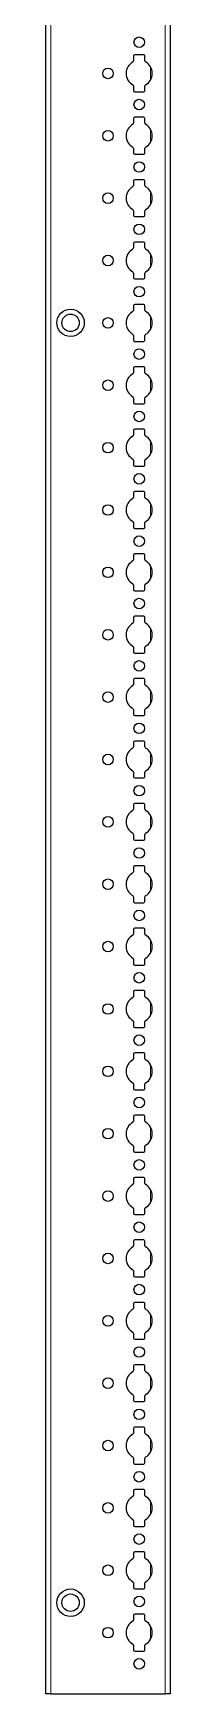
# Model space of a CAD drawing. Header units: millimetres. Extents: x -199 to 3608, y -2247 to 1507.
# Drawn here: x 2808 to 2858, y -852 to -186 of the extents above; entities that cross this region are included whole.
import ezdxf

# ---------------------------------------------------------------- set-up
doc = ezdxf.new("R2010")
doc.units = ezdxf.units.MM

msp = doc.modelspace()

# ---------------------------------------------------------------- linework, layer by layer
at = {"color": 7, "linetype": 'Continuous', "lineweight": 25}
for p, q in [((2808.39, -851.79), (2808.39, 247.21)), ((2858.09, 247.21), (2858.09, -851.79)), ((2843.44, -195.39), (2843.44, -197.27)), ((2847.54, -194.89), (2843.94, -194.89)), ((2848.04, -197.27), (2848.04, -195.39)), ((2843.44, -207.32), (2843.44, -209.19)), ((2843.94, -209.69), (2847.54, -209.69)), ((2848.04, -209.19), (2848.04, -207.32)), ((2843.44, -220.39), (2843.44, -222.27)), ((2847.54, -219.89), (2843.94, -219.89)), ((2848.04, -222.27), (2848.04, -220.39)), ((2843.44, -232.32), (2843.44, -234.19)), ((2848.04, -234.19), (2848.04, -232.32)), ((2843.94, -234.69), (2847.54, -234.69)), ((2843.44, -245.39), (2843.44, -247.27)), ((2847.54, -244.89), (2843.94, -244.89)), ((2848.04, -247.27), (2848.04, -245.39)), ((2843.44, -257.32), (2843.44, -259.19)), ((2848.04, -259.19), (2848.04, -257.32)), ((2843.94, -259.69), (2847.54, -259.69)), ((2843.44, -270.39), (2843.44, -272.27)), ((2847.54, -269.89), (2843.94, -269.89)), ((2848.04, -272.27), (2848.04, -270.39)), ((2843.44, -282.32), (2843.44, -284.19)), ((2843.94, -284.69), (2847.54, -284.69)), ((2848.04, -284.19), (2848.04, -282.32)), ((2843.44, -295.39), (2843.44, -297.27)), ((2847.54, -294.89), (2843.94, -294.89)), ((2848.04, -297.27), (2848.04, -295.39)), ((2843.44, -307.32), (2843.44, -309.19)), ((2843.94, -309.69), (2847.54, -309.69)), ((2848.04, -309.19), (2848.04, -307.32)), ((2843.44, -320.39), (2843.44, -322.27)), ((2847.54, -319.89), (2843.94, -319.89)), ((2848.04, -322.27), (2848.04, -320.39)), ((2843.44, -332.32), (2843.44, -334.19)), ((2848.04, -334.19), (2848.04, -332.32)), ((2843.94, -334.69), (2847.54, -334.69)), ((2843.44, -345.39), (2843.44, -347.27)), ((2847.54, -344.89), (2843.94, -344.89)), ((2848.04, -347.27), (2848.04, -345.39)), ((2843.44, -357.32), (2843.44, -359.19)), ((2848.04, -359.19), (2848.04, -357.32)), ((2843.94, -359.69), (2847.54, -359.69)), ((2843.44, -370.39), (2843.44, -372.27)), ((2847.54, -369.89), (2843.94, -369.89)), ((2848.04, -372.27), (2848.04, -370.39)), ((2843.44, -382.32), (2843.44, -384.19)), ((2843.94, -384.69), (2847.54, -384.69)), ((2848.04, -384.19), (2848.04, -382.32)), ((2843.44, -395.39), (2843.44, -397.27)), ((2847.54, -394.89), (2843.94, -394.89)), ((2848.04, -397.27), (2848.04, -395.39)), ((2843.44, -407.32), (2843.44, -409.19)), ((2843.94, -409.69), (2847.54, -409.69)), ((2848.04, -409.19), (2848.04, -407.32)), ((2843.44, -420.39), (2843.44, -422.27)), ((2847.54, -419.89), (2843.94, -419.89)), ((2848.04, -422.27), (2848.04, -420.39)), ((2843.44, -432.32), (2843.44, -434.19)), ((2848.04, -434.19), (2848.04, -432.32)), ((2843.94, -434.69), (2847.54, -434.69)), ((2843.44, -445.39), (2843.44, -447.27)), ((2847.54, -444.89), (2843.94, -444.89)), ((2848.04, -447.27), (2848.04, -445.39)), ((2843.44, -457.32), (2843.44, -459.19)), ((2848.04, -459.19), (2848.04, -457.32)), ((2843.94, -459.69), (2847.54, -459.69)), ((2843.44, -470.39), (2843.44, -472.27)), ((2847.54, -469.89), (2843.94, -469.89)), ((2848.04, -472.27), (2848.04, -470.39)), ((2843.44, -482.32), (2843.44, -484.19)), ((2843.94, -484.69), (2847.54, -484.69)), ((2848.04, -484.19), (2848.04, -482.32)), ((2843.44, -495.39), (2843.44, -497.27)), ((2847.54, -494.89), (2843.94, -494.89)), ((2848.04, -497.27), (2848.04, -495.39)), ((2843.44, -507.32), (2843.44, -509.19)), ((2843.94, -509.69), (2847.54, -509.69)), ((2848.04, -509.19), (2848.04, -507.32)), ((2843.44, -520.39), (2843.44, -522.27)), ((2847.54, -519.89), (2843.94, -519.89)), ((2848.04, -522.27), (2848.04, -520.39)), ((2843.44, -532.32), (2843.44, -534.19)), ((2848.04, -534.19), (2848.04, -532.32)), ((2843.94, -534.69), (2847.54, -534.69)), ((2843.44, -545.39), (2843.44, -547.27)), ((2847.54, -544.89), (2843.94, -544.89)), ((2848.04, -547.27), (2848.04, -545.39)), ((2843.44, -557.32), (2843.44, -559.19)), ((2848.04, -559.19), (2848.04, -557.32)), ((2843.94, -559.69), (2847.54, -559.69)), ((2843.44, -570.39), (2843.44, -572.27)), ((2847.54, -569.89), (2843.94, -569.89)), ((2848.04, -572.27), (2848.04, -570.39)), ((2843.44, -582.32), (2843.44, -584.19)), ((2843.94, -584.69), (2847.54, -584.69)), ((2848.04, -584.19), (2848.04, -582.32)), ((2843.44, -595.39), (2843.44, -597.27)), ((2847.54, -594.89), (2843.94, -594.89)), ((2848.04, -597.27), (2848.04, -595.39)), ((2843.44, -607.32), (2843.44, -609.19)), ((2843.94, -609.69), (2847.54, -609.69)), ((2848.04, -609.19), (2848.04, -607.32)), ((2843.44, -620.39), (2843.44, -622.27)), ((2847.54, -619.89), (2843.94, -619.89)), ((2848.04, -622.27), (2848.04, -620.39)), ((2843.44, -632.32), (2843.44, -634.19)), ((2848.04, -634.19), (2848.04, -632.32)), ((2843.94, -634.69), (2847.54, -634.69)), ((2843.44, -645.39), (2843.44, -647.27)), ((2847.54, -644.89), (2843.94, -644.89)), ((2848.04, -647.27), (2848.04, -645.39)), ((2843.44, -657.32), (2843.44, -659.19)), ((2848.04, -659.19), (2848.04, -657.32)), ((2843.94, -659.69), (2847.54, -659.69)), ((2843.44, -670.39), (2843.44, -672.27)), ((2847.54, -669.89), (2843.94, -669.89)), ((2848.04, -672.27), (2848.04, -670.39)), ((2843.44, -682.32), (2843.44, -684.19)), ((2843.94, -684.69), (2847.54, -684.69)), ((2848.04, -684.19), (2848.04, -682.32)), ((2843.44, -695.39), (2843.44, -697.27)), ((2847.54, -694.89), (2843.94, -694.89)), ((2848.04, -697.27), (2848.04, -695.39)), ((2843.44, -707.32), (2843.44, -709.19)), ((2843.94, -709.69), (2847.54, -709.69)), ((2848.04, -709.19), (2848.04, -707.32)), ((2843.44, -720.39), (2843.44, -722.27)), ((2847.54, -719.89), (2843.94, -719.89)), ((2848.04, -722.27), (2848.04, -720.39)), ((2843.44, -732.32), (2843.44, -734.19)), ((2843.94, -734.69), (2847.54, -734.69)), ((2848.04, -734.19), (2848.04, -732.32)), ((2843.44, -745.39), (2843.44, -747.27)), ((2847.54, -744.89), (2843.94, -744.89)), ((2848.04, -747.27), (2848.04, -745.39)), ((2843.44, -757.32), (2843.44, -759.19)), ((2848.04, -759.19), (2848.04, -757.32)), ((2843.94, -759.69), (2847.54, -759.69)), ((2843.44, -770.39), (2843.44, -772.27)), ((2847.54, -769.89), (2843.94, -769.89)), ((2848.04, -772.27), (2848.04, -770.39)), ((2843.44, -782.32), (2843.44, -784.19)), ((2843.94, -784.69), (2847.54, -784.69)), ((2848.04, -784.19), (2848.04, -782.32)), ((2843.44, -795.39), (2843.44, -797.27)), ((2847.54, -794.89), (2843.94, -794.89)), ((2848.04, -797.27), (2848.04, -795.39)), ((2843.44, -807.32), (2843.44, -809.19)), ((2843.94, -809.69), (2847.54, -809.69)), ((2848.04, -809.19), (2848.04, -807.32)), ((2843.44, -820.39), (2843.44, -822.27)), ((2847.54, -819.89), (2843.94, -819.89)), ((2848.04, -822.27), (2848.04, -820.39)), ((2843.44, -832.32), (2843.44, -834.19)), ((2843.94, -834.69), (2847.54, -834.69)), ((2848.04, -834.19), (2848.04, -832.32)), ((2810.39, -851.79), (2808.39, -851.79)), ((2810.39, -851.79), (2856.09, -851.79)), ((2858.09, -851.79), (2856.09, -851.79))]:
    msp.add_line(p, q, dxfattribs=at)
at = {"color": 8, "linetype": 'Continuous', "lineweight": 18}
for p, q in [((2810.39, 247.21), (2810.39, -851.79)), ((2856.09, -851.79), (2856.09, 247.21)), ((2850.24, -205), (2850.24, -199.59)), ((2850.24, -230), (2850.24, -224.59)), ((2850.24, -255), (2850.24, -249.59)), ((2850.24, -280), (2850.24, -274.59)), ((2850.24, -305), (2850.24, -299.59)), ((2850.24, -330), (2850.24, -324.59)), ((2850.24, -355), (2850.24, -349.59)), ((2850.24, -380), (2850.24, -374.59)), ((2850.24, -405), (2850.24, -399.59)), ((2850.24, -430), (2850.24, -424.59)), ((2850.24, -455), (2850.24, -449.59)), ((2850.24, -480), (2850.24, -474.59)), ((2850.24, -505), (2850.24, -499.59)), ((2850.24, -530), (2850.24, -524.59)), ((2850.24, -555), (2850.24, -549.59)), ((2850.24, -580), (2850.24, -574.59)), ((2850.24, -605), (2850.24, -599.59)), ((2850.24, -630), (2850.24, -624.59)), ((2850.24, -655), (2850.24, -649.59)), ((2850.24, -680), (2850.24, -674.59)), ((2850.24, -705), (2850.24, -699.59)), ((2850.24, -730), (2850.24, -724.59)), ((2850.24, -755), (2850.24, -749.59)), ((2850.24, -780), (2850.24, -774.59)), ((2850.24, -805), (2850.24, -799.59)), ((2850.24, -830), (2850.24, -824.59))]:
    msp.add_line(p, q, dxfattribs=at)
at = {"color": 7, "linetype": 'Continuous', "lineweight": 25}
for centre, radius in [((2845.74, -189.79), 2.12), ((2833.24, -202.29), 2.12), ((2845.74, -214.79), 2.12), ((2833.24, -227.29), 2.12), ((2845.74, -239.79), 2.12), ((2833.24, -252.29), 2.12), ((2845.74, -264.79), 2.12), ((2833.24, -277.29), 2.12), ((2845.74, -289.79), 2.12), ((2818.24, -302.29), 5.5), ((2818.24, -302.29), 3.5), ((2833.24, -302.29), 2.12), ((2845.74, -314.79), 2.12), ((2833.24, -327.29), 2.12), ((2845.74, -339.79), 2.12), ((2833.24, -352.29), 2.12), ((2845.74, -364.79), 2.12), ((2833.24, -377.29), 2.12), ((2845.74, -389.79), 2.12), ((2833.24, -402.29), 2.12), ((2845.74, -414.79), 2.12), ((2833.24, -427.29), 2.12), ((2845.74, -439.79), 2.12), ((2833.24, -452.29), 2.12), ((2845.74, -464.79), 2.12), ((2833.24, -477.29), 2.12), ((2845.74, -489.79), 2.12), ((2833.24, -502.29), 2.12), ((2845.74, -514.79), 2.12), ((2833.24, -527.29), 2.12), ((2845.74, -539.79), 2.12), ((2833.24, -552.29), 2.12), ((2845.74, -564.79), 2.12), ((2833.24, -577.29), 2.12), ((2845.74, -589.79), 2.12), ((2833.24, -602.29), 2.12), ((2845.74, -614.79), 2.12), ((2833.24, -627.29), 2.12), ((2845.74, -639.79), 2.12), ((2833.24, -652.29), 2.12), ((2845.74, -664.79), 2.12), ((2833.24, -677.29), 2.12), ((2845.74, -689.79), 2.12), ((2833.24, -702.29), 2.12), ((2845.74, -714.79), 2.12), ((2833.24, -727.29), 2.12), ((2845.74, -739.79), 2.12), ((2833.24, -752.29), 2.12), ((2845.74, -764.79), 2.12), ((2833.24, -777.29), 2.12), ((2845.74, -789.79), 2.12), ((2833.24, -802.29), 2.12), ((2818.24, -815.29), 5.5), ((2818.24, -815.29), 3.5), ((2845.74, -814.79), 2.12), ((2833.24, -827.29), 2.12), ((2845.74, -839.79), 2.12)]:
    msp.add_circle(centre, radius, dxfattribs=at)
for centre, radius, start, end in [((2845.74, -202.29), 5.25, 119.14074, 240.85926), ((2842.94, -197.27), 0.5, 299.14074, 0), ((2843.94, -195.39), 0.5, 90, 180), ((2847.54, -195.39), 0.5, 0, 90), ((2848.54, -197.27), 0.5, 180, 240.85926), ((2845.74, -202.29), 5.25, 299.14074, 60.85926), ((2842.94, -207.32), 0.5, 0, 60.85926), ((2843.94, -209.19), 0.5, 180, 270), ((2847.54, -209.19), 0.5, 270, 0), ((2848.54, -207.32), 0.5, 119.14074, 180), ((2845.74, -227.29), 5.25, 119.14074, 240.85926), ((2842.94, -222.27), 0.5, 299.14074, 0), ((2843.94, -220.39), 0.5, 90, 180), ((2847.54, -220.39), 0.5, 0, 90), ((2848.54, -222.27), 0.5, 180, 240.85926), ((2845.74, -227.29), 5.25, 299.14074, 60.85926), ((2842.94, -232.32), 0.5, 0, 60.85926), ((2848.54, -232.32), 0.5, 119.14074, 180), ((2843.94, -234.19), 0.5, 180, 270), ((2847.54, -234.19), 0.5, 270, 0), ((2843.94, -245.39), 0.5, 90, 180), ((2847.54, -245.39), 0.5, 0, 90), ((2845.74, -252.29), 5.25, 119.14074, 240.85926), ((2842.94, -247.27), 0.5, 299.14074, 0), ((2848.54, -247.27), 0.5, 180, 240.85926), ((2845.74, -252.29), 5.25, 299.14074, 60.85926), ((2842.94, -257.32), 0.5, 0, 60.85926), ((2843.94, -259.19), 0.5, 180, 270), ((2847.54, -259.19), 0.5, 270, 0), ((2848.54, -257.32), 0.5, 119.14074, 180), ((2845.74, -277.29), 5.25, 119.14074, 240.85926), ((2842.94, -272.27), 0.5, 299.14074, 0), ((2843.94, -270.39), 0.5, 90, 180), ((2847.54, -270.39), 0.5, 0, 90), ((2848.54, -272.27), 0.5, 180, 240.85926), ((2845.74, -277.29), 5.25, 299.14074, 60.85926), ((2842.94, -282.32), 0.5, 0, 60.85926), ((2843.94, -284.19), 0.5, 180, 270), ((2847.54, -284.19), 0.5, 270, 0), ((2848.54, -282.32), 0.5, 119.14074, 180), ((2845.74, -302.29), 5.25, 119.14074, 240.85926), ((2842.94, -297.27), 0.5, 299.14074, 0), ((2843.94, -295.39), 0.5, 90, 180), ((2847.54, -295.39), 0.5, 0, 90), ((2848.54, -297.27), 0.5, 180, 240.85926), ((2845.74, -302.29), 5.25, 299.14074, 60.85926), ((2842.94, -307.32), 0.5, 0, 60.85926), ((2843.94, -309.19), 0.5, 180, 270), ((2847.54, -309.19), 0.5, 270, 0), ((2848.54, -307.32), 0.5, 119.14074, 180), ((2845.74, -327.29), 5.25, 119.14074, 240.85926), ((2842.94, -322.27), 0.5, 299.14074, 0), ((2843.94, -320.39), 0.5, 90, 180), ((2847.54, -320.39), 0.5, 0, 90), ((2848.54, -322.27), 0.5, 180, 240.85926), ((2845.74, -327.29), 5.25, 299.14074, 60.85926), ((2842.94, -332.32), 0.5, 0, 60.85926), ((2848.54, -332.32), 0.5, 119.14074, 180), ((2843.94, -334.19), 0.5, 180, 270), ((2847.54, -334.19), 0.5, 270, 0), ((2843.94, -345.39), 0.5, 90, 180), ((2847.54, -345.39), 0.5, 0, 90), ((2845.74, -352.29), 5.25, 119.14074, 240.85926), ((2842.94, -347.27), 0.5, 299.14074, 0), ((2848.54, -347.27), 0.5, 180, 240.85926), ((2845.74, -352.29), 5.25, 299.14074, 60.85926), ((2842.94, -357.32), 0.5, 0, 60.85926), ((2843.94, -359.19), 0.5, 180, 270), ((2847.54, -359.19), 0.5, 270, 0), ((2848.54, -357.32), 0.5, 119.14074, 180), ((2845.74, -377.29), 5.25, 119.14074, 240.85926), ((2842.94, -372.27), 0.5, 299.14074, 0), ((2843.94, -370.39), 0.5, 90, 180), ((2847.54, -370.39), 0.5, 0, 90), ((2848.54, -372.27), 0.5, 180, 240.85926), ((2845.74, -377.29), 5.25, 299.14074, 60.85926), ((2842.94, -382.32), 0.5, 0, 60.85926), ((2843.94, -384.19), 0.5, 180, 270), ((2847.54, -384.19), 0.5, 270, 0), ((2848.54, -382.32), 0.5, 119.14074, 180), ((2845.74, -402.29), 5.25, 119.14074, 240.85926), ((2842.94, -397.27), 0.5, 299.14074, 0), ((2843.94, -395.39), 0.5, 90, 180), ((2847.54, -395.39), 0.5, 0, 90), ((2848.54, -397.27), 0.5, 180, 240.85926), ((2845.74, -402.29), 5.25, 299.14074, 60.85926), ((2842.94, -407.32), 0.5, 0, 60.85926), ((2843.94, -409.19), 0.5, 180, 270), ((2847.54, -409.19), 0.5, 270, 0), ((2848.54, -407.32), 0.5, 119.14074, 180), ((2845.74, -427.29), 5.25, 119.14074, 240.85926), ((2842.94, -422.27), 0.5, 299.14074, 0), ((2843.94, -420.39), 0.5, 90, 180), ((2847.54, -420.39), 0.5, 0, 90), ((2848.54, -422.27), 0.5, 180, 240.85926), ((2845.74, -427.29), 5.25, 299.14074, 60.85926), ((2842.94, -432.32), 0.5, 0, 60.85926), ((2848.54, -432.32), 0.5, 119.14074, 180), ((2843.94, -434.19), 0.5, 180, 270), ((2847.54, -434.19), 0.5, 270, 0), ((2843.94, -445.39), 0.5, 90, 180), ((2847.54, -445.39), 0.5, 0, 90), ((2845.74, -452.29), 5.25, 119.14074, 240.85926), ((2842.94, -447.27), 0.5, 299.14074, 0), ((2848.54, -447.27), 0.5, 180, 240.85926), ((2845.74, -452.29), 5.25, 299.14074, 60.85926), ((2842.94, -457.32), 0.5, 0, 60.85926), ((2843.94, -459.19), 0.5, 180, 270), ((2847.54, -459.19), 0.5, 270, 0), ((2848.54, -457.32), 0.5, 119.14074, 180), ((2842.94, -472.27), 0.5, 299.14074, 0), ((2843.94, -470.39), 0.5, 90, 180), ((2847.54, -470.39), 0.5, 0, 90), ((2848.54, -472.27), 0.5, 180, 240.85926), ((2845.74, -477.29), 5.25, 119.14074, 240.85926), ((2845.74, -477.29), 5.25, 299.14074, 60.85926), ((2842.94, -482.32), 0.5, 0, 60.85926), ((2843.94, -484.19), 0.5, 180, 270), ((2847.54, -484.19), 0.5, 270, 0), ((2848.54, -482.32), 0.5, 119.14074, 180), ((2845.74, -502.29), 5.25, 119.14074, 240.85926), ((2842.94, -497.27), 0.5, 299.14074, 0), ((2843.94, -495.39), 0.5, 90, 180), ((2847.54, -495.39), 0.5, 0, 90), ((2848.54, -497.27), 0.5, 180, 240.85926), ((2845.74, -502.29), 5.25, 299.14074, 60.85926), ((2842.94, -507.32), 0.5, 0, 60.85926), ((2843.94, -509.19), 0.5, 180, 270), ((2847.54, -509.19), 0.5, 270, 0), ((2848.54, -507.32), 0.5, 119.14074, 180), ((2845.74, -527.29), 5.25, 119.14074, 240.85926), ((2842.94, -522.27), 0.5, 299.14074, 0), ((2843.94, -520.39), 0.5, 90, 180), ((2847.54, -520.39), 0.5, 0, 90), ((2848.54, -522.27), 0.5, 180, 240.85926), ((2845.74, -527.29), 5.25, 299.14074, 60.85926), ((2842.94, -532.32), 0.5, 0, 60.85926), ((2848.54, -532.32), 0.5, 119.14074, 180), ((2843.94, -534.19), 0.5, 180, 270), ((2847.54, -534.19), 0.5, 270, 0), ((2843.94, -545.39), 0.5, 90, 180), ((2847.54, -545.39), 0.5, 0, 90), ((2845.74, -552.29), 5.25, 119.14074, 240.85926), ((2842.94, -547.27), 0.5, 299.14074, 0), ((2848.54, -547.27), 0.5, 180, 240.85926), ((2845.74, -552.29), 5.25, 299.14074, 60.85926), ((2842.94, -557.32), 0.5, 0, 60.85926), ((2848.54, -557.32), 0.5, 119.14074, 180), ((2843.94, -559.19), 0.5, 180, 270), ((2847.54, -559.19), 0.5, 270, 0), ((2842.94, -572.27), 0.5, 299.14074, 0), ((2843.94, -570.39), 0.5, 90, 180), ((2847.54, -570.39), 0.5, 0, 90), ((2848.54, -572.27), 0.5, 180, 240.85926), ((2845.74, -577.29), 5.25, 119.14074, 240.85926), ((2845.74, -577.29), 5.25, 299.14074, 60.85926), ((2842.94, -582.32), 0.5, 0, 60.85926), ((2843.94, -584.19), 0.5, 180, 270), ((2847.54, -584.19), 0.5, 270, 0), ((2848.54, -582.32), 0.5, 119.14074, 180), ((2845.74, -602.29), 5.25, 119.14074, 240.85926), ((2842.94, -597.27), 0.5, 299.14074, 0), ((2843.94, -595.39), 0.5, 90, 180), ((2847.54, -595.39), 0.5, 0, 90), ((2848.54, -597.27), 0.5, 180, 240.85926), ((2845.74, -602.29), 5.25, 299.14074, 60.85926), ((2842.94, -607.32), 0.5, 0, 60.85926), ((2843.94, -609.19), 0.5, 180, 270), ((2847.54, -609.19), 0.5, 270, 0), ((2848.54, -607.32), 0.5, 119.14074, 180), ((2845.74, -627.29), 5.25, 119.14074, 240.85926), ((2842.94, -622.27), 0.5, 299.14074, 0), ((2843.94, -620.39), 0.5, 90, 180), ((2847.54, -620.39), 0.5, 0, 90), ((2848.54, -622.27), 0.5, 180, 240.85926), ((2845.74, -627.29), 5.25, 299.14074, 60.85926), ((2842.94, -632.32), 0.5, 0, 60.85926), ((2848.54, -632.32), 0.5, 119.14074, 180), ((2843.94, -634.19), 0.5, 180, 270), ((2847.54, -634.19), 0.5, 270, 0), ((2843.94, -645.39), 0.5, 90, 180), ((2847.54, -645.39), 0.5, 0, 90), ((2845.74, -652.29), 5.25, 119.14074, 240.85926), ((2842.94, -647.27), 0.5, 299.14074, 0), ((2848.54, -647.27), 0.5, 180, 240.85926), ((2845.74, -652.29), 5.25, 299.14074, 60.85926), ((2842.94, -657.32), 0.5, 0, 60.85926), ((2848.54, -657.32), 0.5, 119.14074, 180), ((2843.94, -659.19), 0.5, 180, 270), ((2847.54, -659.19), 0.5, 270, 0), ((2843.94, -670.39), 0.5, 90, 180), ((2847.54, -670.39), 0.5, 0, 90), ((2845.74, -677.29), 5.25, 119.14074, 240.85926), ((2842.94, -672.27), 0.5, 299.14074, 0), ((2848.54, -672.27), 0.5, 180, 240.85926), ((2845.74, -677.29), 5.25, 299.14074, 60.85926), ((2842.94, -682.32), 0.5, 0, 60.85926), ((2843.94, -684.19), 0.5, 180, 270), ((2847.54, -684.19), 0.5, 270, 0), ((2848.54, -682.32), 0.5, 119.14074, 180), ((2845.74, -702.29), 5.25, 119.14074, 240.85926), ((2842.94, -697.27), 0.5, 299.14074, 0), ((2843.94, -695.39), 0.5, 90, 180), ((2847.54, -695.39), 0.5, 0, 90), ((2848.54, -697.27), 0.5, 180, 240.85926), ((2845.74, -702.29), 5.25, 299.14074, 60.85926), ((2842.94, -707.32), 0.5, 0, 60.85926), ((2843.94, -709.19), 0.5, 180, 270), ((2847.54, -709.19), 0.5, 270, 0), ((2848.54, -707.32), 0.5, 119.14074, 180), ((2845.74, -727.29), 5.25, 119.14074, 240.85926), ((2842.94, -722.27), 0.5, 299.14074, 0), ((2843.94, -720.39), 0.5, 90, 180), ((2847.54, -720.39), 0.5, 0, 90), ((2848.54, -722.27), 0.5, 180, 240.85926), ((2845.74, -727.29), 5.25, 299.14074, 60.85926), ((2842.94, -732.32), 0.5, 0, 60.85926), ((2848.54, -732.32), 0.5, 119.14074, 180), ((2843.94, -734.19), 0.5, 180, 270), ((2847.54, -734.19), 0.5, 270, 0), ((2843.94, -745.39), 0.5, 90, 180), ((2847.54, -745.39), 0.5, 0, 90), ((2845.74, -752.29), 5.25, 119.14074, 240.85926), ((2842.94, -747.27), 0.5, 299.14074, 0), ((2848.54, -747.27), 0.5, 180, 240.85926), ((2845.74, -752.29), 5.25, 299.14074, 60.85926), ((2842.94, -757.32), 0.5, 0, 60.85926), ((2848.54, -757.32), 0.5, 119.14074, 180), ((2843.94, -759.19), 0.5, 180, 270), ((2847.54, -759.19), 0.5, 270, 0), ((2843.94, -770.39), 0.5, 90, 180), ((2847.54, -770.39), 0.5, 0, 90), ((2845.74, -777.29), 5.25, 119.14074, 240.85926), ((2842.94, -772.27), 0.5, 299.14074, 0), ((2848.54, -772.27), 0.5, 180, 240.85926), ((2845.74, -777.29), 5.25, 299.14074, 60.85926), ((2842.94, -782.32), 0.5, 0, 60.85926), ((2843.94, -784.19), 0.5, 180, 270), ((2847.54, -784.19), 0.5, 270, 0), ((2848.54, -782.32), 0.5, 119.14074, 180), ((2845.74, -802.29), 5.25, 119.14074, 240.85926), ((2842.94, -797.27), 0.5, 299.14074, 0), ((2843.94, -795.39), 0.5, 90, 180), ((2847.54, -795.39), 0.5, 0, 90), ((2848.54, -797.27), 0.5, 180, 240.85926), ((2845.74, -802.29), 5.25, 299.14074, 60.85926), ((2842.94, -807.32), 0.5, 0, 60.85926), ((2843.94, -809.19), 0.5, 180, 270), ((2847.54, -809.19), 0.5, 270, 0), ((2848.54, -807.32), 0.5, 119.14074, 180), ((2845.74, -827.29), 5.25, 119.14074, 240.85926), ((2842.94, -822.27), 0.5, 299.14074, 0), ((2843.94, -820.39), 0.5, 90, 180), ((2847.54, -820.39), 0.5, 0, 90), ((2848.54, -822.27), 0.5, 180, 240.85926), ((2845.74, -827.29), 5.25, 299.14074, 60.85926), ((2842.94, -832.32), 0.5, 0, 60.85926), ((2848.54, -832.32), 0.5, 119.14074, 180), ((2843.94, -834.19), 0.5, 180, 270), ((2847.54, -834.19), 0.5, 270, 0)]:
    msp.add_arc(centre, radius, start, end, dxfattribs=at)

doc.saveas('drawing.dxf')
